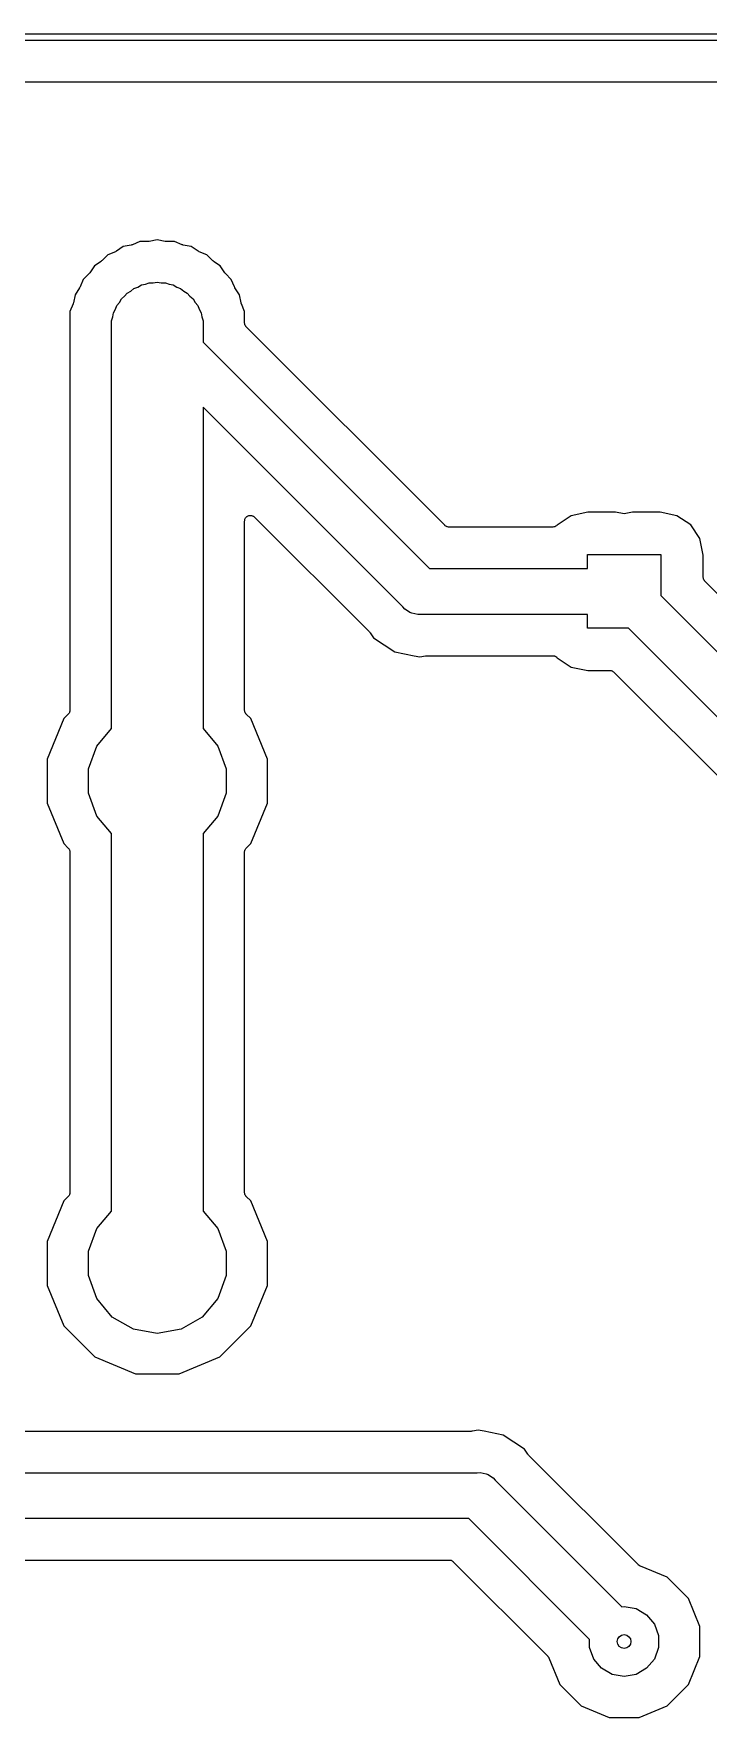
# Model space of a CAD drawing. Extents: x 110 to 212, y -130 to 15.
# Drawn here: x 144.63 to 159.31, y -21.19 to 15.46 of the extents above; entities that cross this region are included whole.
import ezdxf

# ---------------------------------------------------------------- set-up
doc = ezdxf.new("R2010")
doc.units = 0
doc.header["$MEASUREMENT"] = 0
doc.layers.add('BLACK', color=7, linetype='CONTINUOUS')

msp = doc.modelspace()

# ---------------------------------------------------------------- linework, layer by layer
at = {"layer": 'BLACK', "linetype": 'Continuous'}
for p, q in [((110.484, 15.464), (212.025, 15.464)), ((211.991, 15.314), (110.566, 15.314)), ((116.082, 14.414), (210.964, 14.414)), ((146.245, 10.65), (146.119, 10.524)), ((146.409, 10.718), (146.245, 10.65)), ((146.42, 10.725), (146.409, 10.718)), ((146.431, 10.73), (146.42, 10.725)), ((146.58, 10.829), (146.431, 10.73)), ((146.755, 10.864), (146.58, 10.829)), ((146.766, 10.869), (146.755, 10.864)), ((146.778, 10.871), (146.766, 10.869)), ((146.943, 10.939), (146.778, 10.871)), ((147.121, 10.939), (146.943, 10.939)), ((147.134, 10.942), (147.121, 10.939)), ((147.146, 10.942), (147.134, 10.942)), ((147.321, 10.977), (147.146, 10.942)), ((147.496, 10.942), (147.321, 10.977)), ((147.508, 10.942), (147.496, 10.942)), ((147.521, 10.939), (147.508, 10.942)), ((147.699, 10.939), (147.521, 10.939)), ((147.864, 10.871), (147.699, 10.939)), ((147.876, 10.869), (147.864, 10.871)), ((147.887, 10.864), (147.876, 10.869)), ((148.062, 10.829), (147.887, 10.864)), ((148.211, 10.73), (148.062, 10.829)), ((148.222, 10.725), (148.211, 10.73)), ((148.233, 10.718), (148.222, 10.725)), ((148.397, 10.65), (148.233, 10.718)), ((148.523, 10.524), (148.397, 10.65)), ((145.951, 10.409), (145.852, 10.261)), ((146.099, 10.508), (145.951, 10.409)), ((146.108, 10.517), (146.099, 10.508)), ((146.119, 10.524), (146.108, 10.517)), ((148.534, 10.517), (148.523, 10.524)), ((148.543, 10.508), (148.534, 10.517)), ((148.691, 10.409), (148.543, 10.508)), ((148.79, 10.261), (148.691, 10.409)), ((145.63, 9.929), (145.531, 9.781)), ((145.635, 9.94), (145.63, 9.929)), ((145.642, 9.951), (145.635, 9.94)), ((145.71, 10.116), (145.642, 9.951)), ((145.836, 10.242), (145.71, 10.116)), ((145.843, 10.252), (145.836, 10.242)), ((145.852, 10.261), (145.843, 10.252)), ((146.745, 9.862), (146.813, 9.919)), ((146.813, 9.919), (146.897, 9.949)), ((146.897, 9.949), (146.974, 9.994)), ((146.974, 9.994), (147.061, 10.009)), ((147.061, 10.009), (147.145, 10.039)), ((147.145, 10.039), (147.234, 10.039)), ((147.234, 10.039), (147.321, 10.055)), ((147.321, 10.055), (147.408, 10.039)), ((147.408, 10.039), (147.497, 10.039)), ((147.497, 10.039), (147.581, 10.009)), ((147.581, 10.009), (147.668, 9.994)), ((147.668, 9.994), (147.745, 9.949)), ((147.745, 9.949), (147.829, 9.919)), ((147.829, 9.919), (147.897, 9.862)), ((148.799, 10.252), (148.79, 10.261)), ((148.806, 10.242), (148.799, 10.252)), ((148.932, 10.116), (148.806, 10.242)), ((149, 9.951), (148.932, 10.116)), ((149.007, 9.94), (149, 9.951)), ((149.012, 9.929), (149.007, 9.94)), ((149.111, 9.781), (149.012, 9.929)), ((145.489, 9.582), (145.421, 9.417)), ((145.492, 9.594), (145.489, 9.582)), ((145.496, 9.606), (145.492, 9.594)), ((145.531, 9.781), (145.496, 9.606)), ((146.411, 9.464), (146.442, 9.547)), ((146.442, 9.547), (146.499, 9.615)), ((146.499, 9.615), (146.543, 9.692)), ((146.543, 9.692), (146.611, 9.749)), ((146.611, 9.749), (146.668, 9.817)), ((146.668, 9.817), (146.745, 9.862)), ((147.897, 9.862), (147.974, 9.817)), ((147.974, 9.817), (148.031, 9.749)), ((148.031, 9.749), (148.099, 9.692)), ((148.099, 9.692), (148.143, 9.615)), ((148.143, 9.615), (148.2, 9.547)), ((148.2, 9.547), (148.231, 9.464)), ((149.146, 9.606), (149.111, 9.781)), ((149.15, 9.594), (149.146, 9.606)), ((149.153, 9.582), (149.15, 9.594)), ((149.221, 9.417), (149.153, 9.582)), ((145.421, 9.417), (145.421, 9.239)), ((145.421, 9.239), (145.421, 0.741)), ((146.321, 9.216), (146.351, 9.299)), ((146.321, 9.127), (146.321, 9.216)), ((146.351, 9.299), (146.367, 9.387)), ((146.367, 9.387), (146.411, 9.464)), ((148.231, 9.464), (148.275, 9.387)), ((148.275, 9.387), (148.291, 9.299)), ((148.291, 9.299), (148.321, 9.216)), ((148.321, 9.216), (148.321, 8.747)), ((149.221, 9.172), (149.221, 9.417)), ((149.222, 9.166), (149.221, 9.172)), ((149.221, 9.161), (149.222, 9.166)), ((146.321, 0.336), (146.321, 9.127)), ((149.226, 9.145), (149.221, 9.161)), ((149.229, 9.129), (149.226, 9.145)), ((149.231, 9.124), (149.229, 9.129)), ((149.233, 9.118), (149.231, 9.124)), ((149.242, 9.105), (149.233, 9.118)), ((149.251, 9.09), (149.242, 9.105)), ((149.255, 9.087), (149.251, 9.09)), ((149.258, 9.082), (149.255, 9.087)), ((153.579, 4.762), (149.258, 9.082)), ((148.321, 8.747), (153.243, 3.824)), ((152.667, 2.986), (148.321, 7.332)), ((148.321, 7.332), (148.321, 0.336)), ((149.221, 4.853), (149.224, 4.869)), ((149.221, 0.741), (149.221, 4.853)), ((149.224, 4.869), (149.225, 4.886)), ((149.225, 4.886), (149.228, 4.891)), ((149.228, 4.891), (149.229, 4.896)), ((149.229, 4.896), (149.237, 4.911)), ((149.237, 4.911), (149.244, 4.926)), ((149.244, 4.926), (149.248, 4.93)), ((149.248, 4.93), (149.251, 4.935)), ((149.251, 4.935), (149.263, 4.945)), ((149.263, 4.945), (149.275, 4.957)), ((149.275, 4.957), (149.28, 4.959)), ((149.28, 4.959), (149.285, 4.963)), ((149.285, 4.963), (149.3, 4.969)), ((149.3, 4.969), (149.315, 4.976)), ((149.315, 4.976), (149.321, 4.976)), ((149.321, 4.976), (149.326, 4.978)), ((149.326, 4.978), (149.343, 4.978)), ((149.343, 4.978), (149.359, 4.979)), ((149.359, 4.979), (149.364, 4.978)), ((149.364, 4.978), (149.37, 4.978)), ((149.37, 4.978), (149.386, 4.972)), ((149.386, 4.972), (149.402, 4.968)), ((149.402, 4.968), (149.406, 4.965)), ((149.406, 4.965), (149.411, 4.963)), ((149.411, 4.963), (149.424, 4.952)), ((149.424, 4.952), (149.438, 4.943)), ((149.438, 4.943), (151.94, 2.441)), ((156.025, 4.768), (156.013, 4.754)), ((156.026, 4.769), (156.025, 4.768)), ((156.33, 4.972), (156.026, 4.769)), ((156.694, 5.045), (156.33, 4.972)), ((157.297, 5.045), (156.694, 5.045)), ((157.481, 5.012), (157.297, 5.045)), ((157.665, 5.045), (157.481, 5.012)), ((158.268, 5.045), (157.665, 5.045)), ((158.632, 4.972), (158.268, 5.045)), ((158.93, 4.773), (158.632, 4.972)), ((159.129, 4.476), (158.93, 4.773)), ((153.583, 4.758), (153.579, 4.762)), ((153.587, 4.754), (153.583, 4.758)), ((153.601, 4.746), (153.587, 4.754)), ((153.615, 4.736), (153.601, 4.746)), ((153.62, 4.735), (153.615, 4.736)), ((153.625, 4.732), (153.62, 4.735)), ((153.641, 4.729), (153.625, 4.732)), ((153.657, 4.725), (153.641, 4.729)), ((153.663, 4.725), (153.657, 4.725)), ((153.669, 4.724), (153.663, 4.725)), ((155.932, 4.724), (153.669, 4.724)), ((155.949, 4.728), (155.932, 4.724)), ((155.967, 4.73), (155.949, 4.728)), ((155.971, 4.731), (155.967, 4.73)), ((155.975, 4.732), (155.971, 4.731)), ((155.991, 4.741), (155.975, 4.732)), ((156.007, 4.749), (155.991, 4.741)), ((156.01, 4.752), (156.007, 4.749)), ((156.013, 4.754), (156.01, 4.752)), ((159.201, 4.112), (159.129, 4.476)), ((156.681, 3.824), (156.681, 4.124)), ((156.681, 4.124), (158.281, 4.124)), ((158.281, 4.124), (158.281, 3.232)), ((159.201, 3.637), (159.201, 4.112)), ((153.243, 3.824), (156.681, 3.824)), ((159.202, 3.631), (159.201, 3.637)), ((159.202, 3.626), (159.202, 3.631)), ((159.206, 3.61), (159.202, 3.626)), ((159.209, 3.593), (159.206, 3.61)), ((159.212, 3.589), (159.209, 3.593)), ((159.213, 3.583), (159.212, 3.589)), ((159.223, 3.57), (159.213, 3.583)), ((159.231, 3.555), (159.223, 3.57)), ((159.235, 3.552), (159.231, 3.555)), ((159.238, 3.547), (159.235, 3.552)), ((162.175, 0.611), (159.238, 3.547)), ((152.71, 2.936), (152.667, 2.986)), ((152.767, 2.902), (152.71, 2.936)), ((158.281, 3.232), (161.629, -0.117)), ((152.821, 2.864), (152.767, 2.902)), ((152.843, 2.859), (152.821, 2.864)), ((152.862, 2.847), (152.843, 2.859)), ((152.928, 2.836), (152.862, 2.847)), ((152.992, 2.819), (152.928, 2.836)), ((153.058, 2.824), (152.992, 2.819)), ((156.681, 2.824), (153.058, 2.824)), ((156.681, 2.524), (156.681, 2.824)), ((151.94, 2.441), (151.947, 2.431)), ((151.947, 2.431), (151.956, 2.422)), ((151.956, 2.422), (152.027, 2.315)), ((152.027, 2.315), (152.49, 2.006)), ((157.574, 2.524), (156.681, 2.524)), ((160.791, -0.693), (157.574, 2.524)), ((152.49, 2.006), (152.91, 1.922)), ((152.91, 1.922), (153.036, 1.897)), ((153.036, 1.897), (153.162, 1.922)), ((153.162, 1.922), (153.174, 1.922)), ((153.174, 1.922), (153.186, 1.924)), ((153.186, 1.924), (155.932, 1.924)), ((155.932, 1.924), (155.949, 1.921)), ((155.949, 1.921), (155.967, 1.919)), ((155.967, 1.919), (155.971, 1.918)), ((155.971, 1.918), (155.975, 1.917)), ((155.975, 1.917), (155.991, 1.908)), ((155.991, 1.908), (156.007, 1.9)), ((156.007, 1.9), (156.01, 1.897)), ((156.01, 1.897), (156.013, 1.895)), ((156.013, 1.895), (156.025, 1.881)), ((156.025, 1.881), (156.026, 1.88)), ((156.026, 1.88), (156.33, 1.677)), ((156.33, 1.677), (156.694, 1.604)), ((156.694, 1.604), (157.169, 1.604)), ((157.169, 1.604), (157.174, 1.603)), ((157.174, 1.603), (157.18, 1.604)), ((157.18, 1.604), (157.196, 1.6)), ((157.196, 1.6), (157.212, 1.597)), ((157.212, 1.597), (157.217, 1.594)), ((157.217, 1.594), (157.222, 1.592)), ((157.222, 1.592), (157.236, 1.583)), ((157.236, 1.583), (157.25, 1.575)), ((157.25, 1.575), (157.254, 1.57)), ((157.254, 1.57), (157.258, 1.567)), ((157.258, 1.567), (159.854, -1.028)), ((145.421, 0.741), (145.42, 0.736)), ((145.42, 0.736), (145.421, 0.73)), ((149.222, 0.736), (149.221, 0.741)), ((149.221, 0.73), (149.222, 0.736)), ((145.286, 0.554), (144.921, -0.328)), ((145.384, 0.651), (145.286, 0.554)), ((145.387, 0.656), (145.384, 0.651)), ((145.391, 0.66), (145.387, 0.656)), ((145.4, 0.674), (145.391, 0.66)), ((145.409, 0.687), (145.4, 0.674)), ((145.411, 0.693), (145.409, 0.687)), ((145.413, 0.698), (145.411, 0.693)), ((145.416, 0.714), (145.413, 0.698)), ((145.421, 0.73), (145.416, 0.714)), ((149.226, 0.714), (149.221, 0.73)), ((149.229, 0.698), (149.226, 0.714)), ((149.231, 0.693), (149.229, 0.698)), ((149.233, 0.687), (149.231, 0.693)), ((149.242, 0.674), (149.233, 0.687)), ((149.251, 0.66), (149.242, 0.674)), ((149.255, 0.656), (149.251, 0.66)), ((149.258, 0.651), (149.255, 0.656)), ((149.356, 0.554), (149.258, 0.651)), ((149.721, -0.328), (149.356, 0.554)), ((146.002, -0.044), (146.321, 0.336)), ((148.321, 0.336), (148.64, -0.044)), ((144.921, -0.328), (144.921, -1.283)), ((145.821, -0.541), (146.002, -0.044)), ((148.64, -0.044), (148.821, -0.541)), ((149.721, -1.283), (149.721, -0.328)), ((145.821, -1.07), (145.821, -0.541)), ((148.821, -0.541), (148.821, -1.07)), ((146.002, -1.567), (145.821, -1.07)), ((148.821, -1.07), (148.64, -1.567)), ((144.921, -1.283), (145.286, -2.165)), ((149.356, -2.165), (149.721, -1.283)), ((146.321, -1.947), (146.002, -1.567)), ((148.64, -1.567), (148.321, -1.947)), ((145.286, -2.165), (145.384, -2.262)), ((146.321, -10.164), (146.321, -1.947)), ((148.321, -1.947), (148.321, -10.164)), ((149.258, -2.262), (149.356, -2.165)), ((145.384, -2.262), (145.387, -2.267)), ((145.387, -2.267), (145.391, -2.271)), ((145.391, -2.271), (145.4, -2.285)), ((145.4, -2.285), (145.409, -2.299)), ((145.409, -2.299), (145.411, -2.304)), ((145.411, -2.304), (145.413, -2.309)), ((145.413, -2.309), (145.416, -2.325)), ((145.416, -2.325), (145.421, -2.341)), ((145.421, -2.341), (145.42, -2.347)), ((145.42, -2.347), (145.421, -2.352)), ((145.421, -2.352), (145.421, -9.759)), ((149.221, -2.341), (149.226, -2.325)), ((149.222, -2.347), (149.221, -2.341)), ((149.221, -2.352), (149.222, -2.347)), ((149.221, -9.759), (149.221, -2.352)), ((149.226, -2.325), (149.229, -2.309)), ((149.229, -2.309), (149.231, -2.304)), ((149.231, -2.304), (149.233, -2.299)), ((149.233, -2.299), (149.242, -2.285)), ((149.242, -2.285), (149.251, -2.271)), ((149.251, -2.271), (149.255, -2.267)), ((149.255, -2.267), (149.258, -2.262)), ((145.384, -9.849), (145.286, -9.946)), ((145.387, -9.844), (145.384, -9.849)), ((145.391, -9.84), (145.387, -9.844)), ((145.4, -9.826), (145.391, -9.84)), ((145.409, -9.813), (145.4, -9.826)), ((145.411, -9.807), (145.409, -9.813)), ((145.413, -9.802), (145.411, -9.807)), ((145.416, -9.786), (145.413, -9.802)), ((145.421, -9.77), (145.416, -9.786)), ((145.421, -9.759), (145.42, -9.764)), ((145.42, -9.764), (145.421, -9.77)), ((149.222, -9.764), (149.221, -9.759)), ((149.221, -9.77), (149.222, -9.764)), ((149.226, -9.786), (149.221, -9.77)), ((149.229, -9.802), (149.226, -9.786)), ((149.231, -9.807), (149.229, -9.802)), ((149.233, -9.813), (149.231, -9.807)), ((149.242, -9.826), (149.233, -9.813)), ((149.251, -9.84), (149.242, -9.826)), ((149.255, -9.844), (149.251, -9.84)), ((149.258, -9.849), (149.255, -9.844)), ((149.356, -9.946), (149.258, -9.849)), ((145.286, -9.946), (144.921, -10.828)), ((146.002, -10.544), (146.321, -10.164)), ((148.321, -10.164), (148.64, -10.544)), ((149.721, -10.828), (149.356, -9.946)), ((145.821, -11.041), (146.002, -10.544)), ((148.64, -10.544), (148.821, -11.041)), ((144.921, -10.828), (144.921, -11.783)), ((149.721, -11.783), (149.721, -10.828)), ((145.821, -11.57), (145.821, -11.041)), ((148.821, -11.041), (148.821, -11.57)), ((146.002, -12.067), (145.821, -11.57)), ((148.821, -11.57), (148.64, -12.067)), ((144.921, -11.783), (145.286, -12.665)), ((146.342, -12.472), (146.002, -12.067)), ((148.64, -12.067), (148.3, -12.472)), ((149.356, -12.665), (149.721, -11.783)), ((145.286, -12.665), (145.962, -13.34)), ((146.8, -12.737), (146.342, -12.472)), ((147.321, -12.829), (146.8, -12.737)), ((147.842, -12.737), (147.321, -12.829)), ((148.3, -12.472), (147.842, -12.737)), ((148.68, -13.34), (149.356, -12.665)), ((145.962, -13.34), (146.844, -13.706)), ((147.798, -13.706), (148.68, -13.34)), ((146.844, -13.706), (147.798, -13.706)), ((154.156, -14.961), (137.529, -14.961)), ((154.168, -14.958), (154.156, -14.961)), ((154.18, -14.958), (154.168, -14.958)), ((154.306, -14.933), (154.18, -14.958)), ((154.432, -14.958), (154.306, -14.933)), ((154.852, -15.042), (154.432, -14.958)), ((154.432, -14.958), (154.432, -14.958)), ((155.315, -15.351), (154.852, -15.042)), ((155.387, -15.458), (155.315, -15.351)), ((155.395, -15.467), (155.387, -15.458)), ((155.402, -15.477), (155.395, -15.467)), ((157.794, -17.869), (155.402, -15.477)), ((137.151, -15.861), (154.284, -15.861)), ((154.284, -15.861), (154.35, -15.855)), ((154.35, -15.855), (154.414, -15.872)), ((154.414, -15.872), (154.48, -15.883)), ((154.48, -15.883), (154.499, -15.895)), ((154.499, -15.895), (154.521, -15.9)), ((154.521, -15.9), (154.575, -15.938)), ((154.575, -15.938), (154.632, -15.972)), ((154.632, -15.972), (154.675, -16.022)), ((154.675, -16.022), (157.435, -18.782)), ((154.099, -16.861), (137.151, -16.861)), ((156.731, -19.493), (154.099, -16.861)), ((137.529, -17.761), (153.673, -17.761)), ((153.673, -17.761), (153.679, -17.762)), ((153.679, -17.762), (153.685, -17.761)), ((153.685, -17.761), (153.701, -17.765)), ((153.701, -17.765), (153.717, -17.768)), ((153.717, -17.768), (153.722, -17.771)), ((153.722, -17.771), (153.727, -17.772)), ((153.727, -17.772), (153.741, -17.782)), ((153.741, -17.782), (153.755, -17.79)), ((153.755, -17.79), (153.759, -17.795)), ((153.759, -17.795), (153.763, -17.798)), ((153.763, -17.798), (155.814, -19.849)), ((157.797, -17.87), (157.794, -17.869)), ((157.798, -17.873), (157.797, -17.87)), ((157.815, -17.883), (157.798, -17.873)), ((157.83, -17.894), (157.815, -17.883)), ((157.833, -17.895), (157.83, -17.894)), ((157.835, -17.896), (157.833, -17.895)), ((158.416, -18.137), (157.835, -17.896)), ((158.88, -18.601), (158.416, -18.137)), ((159.131, -19.207), (158.88, -18.601)), ((157.435, -18.782), (157.481, -18.774)), ((157.481, -18.774), (157.741, -18.82)), ((157.741, -18.82), (157.971, -18.952)), ((157.971, -18.952), (158.141, -19.155)), ((158.141, -19.155), (158.231, -19.403)), ((158.231, -19.403), (158.231, -19.668)), ((159.131, -19.864), (159.131, -19.207)), ((156.731, -19.668), (156.731, -19.493)), ((156.821, -19.916), (156.731, -19.668)), ((158.231, -19.668), (158.141, -19.916)), ((155.814, -19.849), (155.816, -19.851)), ((155.816, -19.851), (155.818, -19.853)), ((155.818, -19.853), (155.829, -19.869)), ((155.829, -19.869), (155.84, -19.885)), ((155.84, -19.885), (155.84, -19.888)), ((155.84, -19.888), (155.842, -19.89)), ((155.842, -19.89), (156.082, -20.47)), ((156.991, -20.119), (156.821, -19.916)), ((157.221, -20.251), (156.991, -20.119)), ((157.971, -20.119), (157.741, -20.251)), ((158.141, -19.916), (157.971, -20.119)), ((158.88, -20.47), (159.131, -19.864)), ((156.082, -20.47), (156.546, -20.934)), ((157.481, -20.297), (157.221, -20.251)), ((157.741, -20.251), (157.481, -20.297)), ((158.416, -20.934), (158.88, -20.47)), ((156.546, -20.934), (157.153, -21.186)), ((157.153, -21.186), (157.809, -21.186)), ((157.809, -21.186), (158.416, -20.934))]:
    msp.add_line(p, q, dxfattribs=at)
at = {"layer": 'BLACK'}
msp.add_circle((157.481, -19.536), 0.15, dxfattribs=at)

doc.saveas('drawing.dxf')
